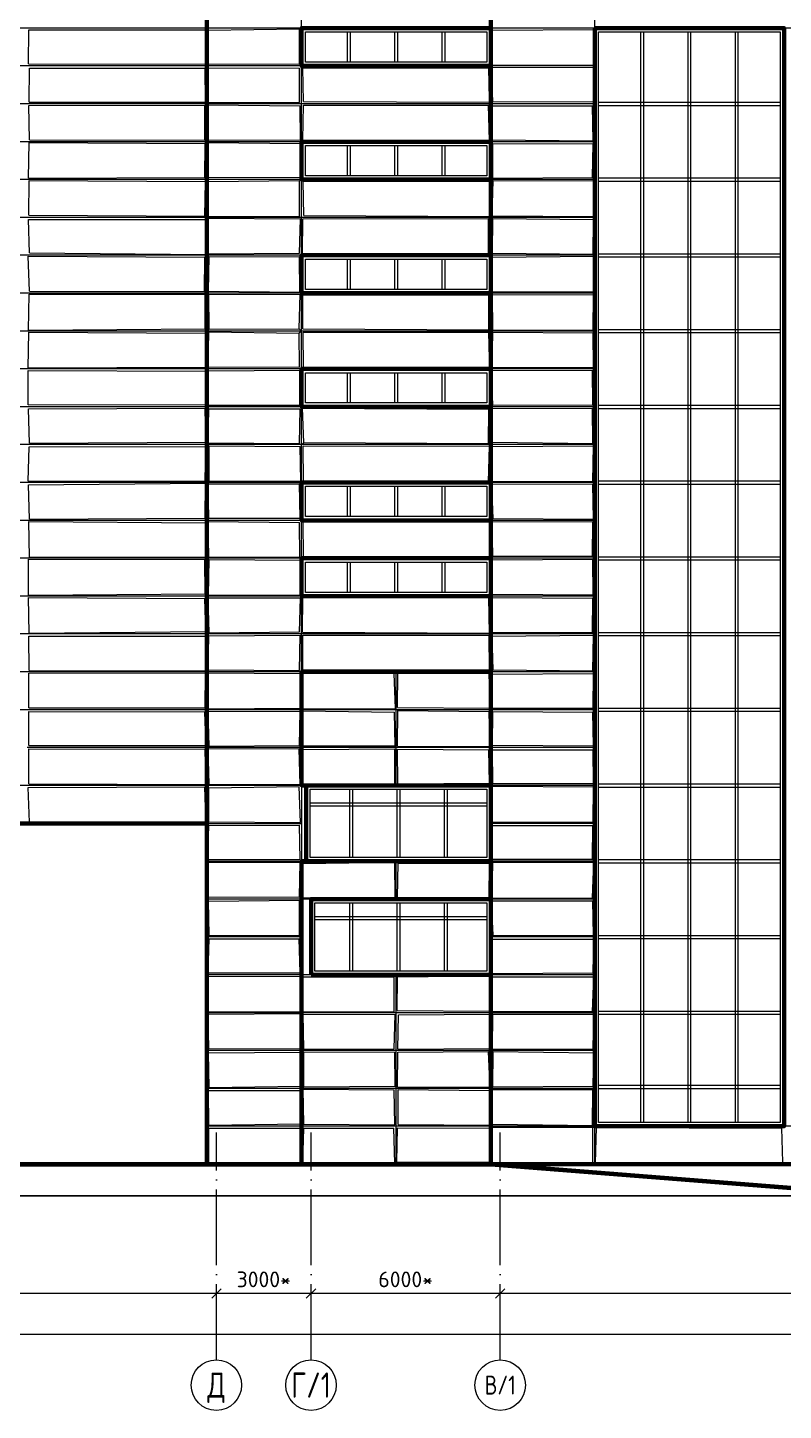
# Model space of a CAD drawing. Extents: x -50000 to 1632000, y -47600 to 308800.
# Drawn here: x 1487813 to 1511780, y -6800 to 37013 of the extents above; entities that cross this region are included whole.
import ezdxf
from ezdxf.enums import TextEntityAlignment as Align

# ---------------------------------------------------------------- set-up
doc = ezdxf.new("R2010")
doc.units = 0
doc.header["$MEASUREMENT"] = 0
doc.linetypes.add('ACAD_ISO04W100', pattern=[30, 24, -3, 0, -3])
doc.layers.get('Defpoints').update_dxf_attribs({"color": 6})
doc.layers.add('2', color=7, linetype='Continuous')
doc.styles.get("Standard").update_dxf_attribs({"font": 'isocpeur.ttf'})
doc.dimstyles.get("Standard").update_dxf_attribs({"dimscale": 200, "dimtxt": 2.5, "dimasz": 1.5, "dimexe": 1.5, "dimexo": 5, "dimgap": 1, "dimtad": 1, "dimtoh": 1, "dimdec": 0, "dimrnd": 10, "dimzin": 0, "dimtxsty": 'Standard', "dimblk": 'OBLIQUE', "dimcen": 1, "dimdle": 1.5, "dimclrd": 256, "dimclre": 256, "dimclrt": 256, "dimadec": 0, "dimazin": 0, "dimtfac": 1, "dimtdec": 0, "dimtix": 1, "dimtmove": 0, "dimatfit": 3, "dimldrblk": 'NONE', "dimfxl": 1, "dimtolj": 1, "dimtzin": 0, "dimlwd": 18, "dimlwe": 18, "dimarcsym": 1})

# ---------------------------------------------------------------- blocks, each defined once
blk = doc.blocks.new('_Oblique')
at = {"color": 0, "linetype": 'ByBlock', "lineweight": -2}
blk.add_line((-0.5, -0.5), (0.5, 0.5), dxfattribs=at)
blk = doc.blocks.new('*D48')
at = {"layer": '2', "linetype": 'Continuous', "lineweight": 18, "transparency": 16777216}
blk.add_line((1503100, -3100), (1496500, -3100), dxfattribs=at)
at = {"layer": 'Defpoints', "color": 0, "linetype": 'Continuous', "transparency": 16777216}
for p in [(1496800, 0), (1502800, 0), (1496800, -3100)]:
    blk.add_point(p, dxfattribs=at)
at = {"layer": '2', "linetype": 'Continuous', "lineweight": 18, "transparency": 16777216, "xscale": 300, "yscale": 300, "zscale": 300, "rotation": 180}
blk.add_blockref('_Oblique', (1496800, -3100), dxfattribs=at)
at = {"layer": '2', "linetype": 'Continuous', "lineweight": 18, "transparency": 16777216, "xscale": 300, "yscale": 300, "zscale": 300}
blk.add_blockref('_Oblique', (1502800, -3100), dxfattribs=at)
at = {"layer": '2', "linetype": 'Continuous', "lineweight": 18, "transparency": 16777216, "insert": (1499800, -2650), "char_height": 500, "attachment_point": 5}
blk.add_mtext('\\A1;6000*', dxfattribs=at)
blk = doc.blocks.new('_None')
blk = doc.blocks.new('*D49')
at = {"layer": '2', "linetype": 'Continuous', "lineweight": 18, "transparency": 16777216}
blk.add_line((1570150, -3100), (1502500, -3100), dxfattribs=at)
at = {"layer": 'Defpoints', "color": 0, "linetype": 'Continuous', "transparency": 16777216}
for p in [(1502800, 0), (1569850, 0), (1502800, -3100)]:
    blk.add_point(p, dxfattribs=at)
at = {"layer": '2', "linetype": 'Continuous', "lineweight": 18, "transparency": 16777216, "xscale": 300, "yscale": 300, "zscale": 300, "rotation": 180}
blk.add_blockref('_Oblique', (1502800, -3100), dxfattribs=at)
at = {"layer": '2', "linetype": 'Continuous', "lineweight": 18, "transparency": 16777216, "xscale": 300, "yscale": 300, "zscale": 300}
blk.add_blockref('_Oblique', (1569850, -3100), dxfattribs=at)
at = {"layer": '2', "linetype": 'Continuous', "lineweight": 18, "transparency": 16777216, "insert": (1536325, -2650), "char_height": 500, "attachment_point": 5}
blk.add_mtext('\\A1;67050*', dxfattribs=at)
blk = doc.blocks.new('*D50')
at = {"layer": '2', "linetype": 'Continuous', "lineweight": 18, "transparency": 16777216}
blk.add_line((1570150, -4400), (1379250, -4400), dxfattribs=at)
at = {"layer": 'Defpoints', "color": 0, "linetype": 'Continuous', "transparency": 16777216}
for p in [(1379550, 0), (1569850, 0), (1379550, -4400)]:
    blk.add_point(p, dxfattribs=at)
at = {"layer": '2', "linetype": 'Continuous', "lineweight": 18, "transparency": 16777216, "xscale": 300, "yscale": 300, "zscale": 300, "rotation": 180}
blk.add_blockref('_Oblique', (1379550, -4400), dxfattribs=at)
at = {"layer": '2', "linetype": 'Continuous', "lineweight": 18, "transparency": 16777216, "xscale": 300, "yscale": 300, "zscale": 300}
blk.add_blockref('_Oblique', (1569850, -4400), dxfattribs=at)
at = {"layer": '2', "linetype": 'Continuous', "lineweight": 18, "transparency": 16777216, "insert": (1474700, -3950), "char_height": 500, "attachment_point": 5}
blk.add_mtext('\\A1;190300*', dxfattribs=at)
blk = doc.blocks.new('*D51')
at = {"layer": '2', "linetype": 'Continuous', "lineweight": 18, "transparency": 16777216}
blk.add_line((1494100, -3100), (1427500, -3100), dxfattribs=at)
at = {"layer": 'Defpoints', "color": 0, "linetype": 'Continuous', "transparency": 16777216}
for p in [(1427800, 0), (1493800, 0), (1427800, -3100)]:
    blk.add_point(p, dxfattribs=at)
at = {"layer": '2', "linetype": 'Continuous', "lineweight": 18, "transparency": 16777216, "xscale": 300, "yscale": 300, "zscale": 300, "rotation": 180}
blk.add_blockref('_Oblique', (1427800, -3100), dxfattribs=at)
at = {"layer": '2', "linetype": 'Continuous', "lineweight": 18, "transparency": 16777216, "xscale": 300, "yscale": 300, "zscale": 300}
blk.add_blockref('_Oblique', (1493800, -3100), dxfattribs=at)
at = {"layer": '2', "linetype": 'Continuous', "lineweight": 18, "transparency": 16777216, "insert": (1460800, -2650), "char_height": 500, "attachment_point": 5}
blk.add_mtext('\\A1;66000*', dxfattribs=at)
blk = doc.blocks.new('*D47')
at = {"layer": '2', "linetype": 'Continuous', "lineweight": 18, "transparency": 16777216}
blk.add_line((1497100, -3100), (1493500, -3100), dxfattribs=at)
at = {"layer": 'Defpoints', "color": 0, "linetype": 'Continuous', "transparency": 16777216}
for p in [(1493800, 0), (1496800, 0), (1493800, -3100)]:
    blk.add_point(p, dxfattribs=at)
at = {"layer": '2', "linetype": 'Continuous', "lineweight": 18, "transparency": 16777216, "xscale": 300, "yscale": 300, "zscale": 300, "rotation": 180}
blk.add_blockref('_Oblique', (1493800, -3100), dxfattribs=at)
at = {"layer": '2', "linetype": 'Continuous', "lineweight": 18, "transparency": 16777216, "xscale": 300, "yscale": 300, "zscale": 300}
blk.add_blockref('_Oblique', (1496800, -3100), dxfattribs=at)
at = {"layer": '2', "linetype": 'Continuous', "lineweight": 18, "transparency": 16777216, "insert": (1495300, -2650), "char_height": 500, "attachment_point": 5}
blk.add_mtext('\\A1;3000*', dxfattribs=at)

msp = doc.modelspace()

# ---------------------------------------------------------------- linework, layer by layer
at = {"layer": '2', "color": 8, "linetype": 'Continuous', "lineweight": 13}
for p, q in [((1493500, 53800), (1493500, 1000)), ((1496500, 16600), (1496500, 53800)), ((1505800, 1000), (1505800, 39400)), ((1519150, 37000), (1433800, 37000)), ((1505800, 35800), (1433800, 35800)), ((1505800, 34600), (1433800, 34600)), ((1505800, 33400), (1433800, 33400)), ((1505800, 32200), (1433800, 32200)), ((1505800, 31000), (1433800, 31000)), ((1505800, 29800), (1433800, 29800)), ((1505800, 28600), (1481800, 28600)), ((1505800, 27400), (1433800, 27400)), ((1505800, 26200), (1433800, 26200)), ((1505800, 25000), (1433800, 25000)), ((1505800, 23800), (1433800, 23800)), ((1505800, 22600), (1433800, 22600)), ((1505800, 21400), (1433800, 21400)), ((1505800, 20200), (1433800, 20200)), ((1505800, 19000), (1433800, 19000)), ((1505800, 17800), (1433800, 17800)), ((1496500, 16600), (1433800, 16600)), ((1499500, 13000), (1499500, 16600)), ((1505800, 16600), (1502500, 16600)), ((1505800, 15400), (1433800, 15400)), ((1505800, 14200), (1487800, 14200)), ((1505800, 13000), (1433800, 13000)), ((1505800, 11800), (1502500, 11800)), ((1505800, 10600), (1493500, 10600)), ((1499500, 9400), (1499500, 10600)), ((1505800, 9400), (1493500, 9400)), ((1496500, 8200), (1493500, 8200)), ((1505800, 8200), (1502500, 8200)), ((1505800, 7000), (1493500, 7000)), ((1496500, 7000), (1496500, 1000)), ((1499500, 1000), (1499500, 7000)), ((1505800, 5800), (1493500, 5800)), ((1505800, 4600), (1493500, 4600)), ((1505800, 3400), (1493500, 3400)), ((1570150, 2200), (1493500, 2200)), ((1493500, 1000), (1570150, 1000))]:
    msp.add_line(p, q, dxfattribs=at)
at = {"layer": '2', "color": 8, "linetype": 'Continuous', "lineweight": 9}
for p, q in [((1487843.2, 35869.7), (1487850.5, 36941.1)), ((1487850.5, 36941.1), (1493449.8, 36943.4)), ((1493459.6, 35858.1), (1493449.8, 36943.4)), ((1493537, 36935.1), (1496433.4, 36972.4)), ((1493550.9, 35851.8), (1493537, 36935.1)), ((1496435.7, 35867.9), (1496433.4, 36972.4)), ((1502546.1, 36929.8), (1505772.8, 36949.9)), ((1502556.5, 35825.8), (1502546.1, 36929.8)), ((1505761.7, 35836.8), (1505772.8, 36949.9)), ((1487843.2, 35869.7), (1493459.6, 35858.1)), ((1487862.6, 34655.8), (1487870.6, 35733.4)), ((1487870.6, 35733.4), (1493441.5, 35733.1)), ((1493455.8, 34649.8), (1493441.5, 35733.1)), ((1493537.3, 34636.3), (1493552.8, 35734.7)), ((1493550.9, 35851.8), (1496435.7, 35867.9)), ((1493552.8, 35734.7), (1496430, 35732.8)), ((1496439.9, 34640.8), (1496430, 35732.8)), ((1496543.9, 35733.2), (1502435.7, 35742)), ((1496561.1, 34674.5), (1496543.9, 35733.2)), ((1502463.4, 34746.2), (1502435.7, 35742)), ((1502526.9, 35754.2), (1505758.9, 35760.7)), ((1502568.4, 34674.2), (1502526.9, 35754.2)), ((1502556.5, 35825.8), (1505761.7, 35836.8)), ((1505765.1, 34666.7), (1505758.9, 35760.7)), ((1487862.6, 34655.8), (1493455.8, 34649.8)), ((1493537.3, 34636.3), (1496439.9, 34640.8)), ((1496561.1, 34674.5), (1502464.9, 34654.9)), ((1502500, 34600), (1502568.4, 34674.2)), ((1502568.4, 34674.2), (1505765.1, 34666.7)), ((1487854.5, 34550.9), (1493435.2, 34551.8)), ((1487874.5, 33460.6), (1487854.5, 34550.9)), ((1493436.7, 33448), (1493435.2, 34551.8)), ((1493529.4, 34570), (1496459.8, 34530.9)), ((1493543.8, 33445.2), (1493529.4, 34570)), ((1496467.6, 33457), (1496459.8, 34530.9)), ((1496536.4, 33453.1), (1496559.1, 34560.6)), ((1496559.1, 34560.6), (1502430.1, 34556.9)), ((1502462, 33432.8), (1502430.1, 34556.9)), ((1502526, 33453.7), (1502555.3, 34540)), ((1502555.3, 34540), (1505727, 34536.3)), ((1505746.5, 33425.5), (1505727, 34536.3)), ((1487844.2, 32246.7), (1487864.9, 33369.9)), ((1487864.9, 33369.9), (1493447, 33341.9)), ((1487874.5, 33460.6), (1493436.7, 33448)), ((1493434.5, 32269.4), (1493447, 33341.9)), ((1493533.8, 33372.2), (1496470.9, 33343.7)), ((1493547.9, 32259.6), (1493533.8, 33372.2)), ((1493543.8, 33445.2), (1496467.6, 33457)), ((1496453.5, 32271.8), (1496470.9, 33343.7)), ((1496536.4, 33453.1), (1502462, 33432.8)), ((1502526, 33453.7), (1505746.5, 33425.5)), ((1502563, 32243.1), (1502564.7, 33343.9)), ((1502564.7, 33343.9), (1505748.9, 33326.4)), ((1505728.5, 32269.2), (1505748.9, 33326.4)), ((1487844.2, 32246.7), (1493434.5, 32269.4)), ((1487852.6, 31066.4), (1487862, 32174.5)), ((1487862, 32174.5), (1493457.5, 32133.5)), ((1493434.5, 31042.2), (1493457.5, 32133.5)), ((1493532.3, 32135.3), (1496438.9, 32173)), ((1493538, 31028), (1493532.3, 32135.3)), ((1493547.9, 32259.6), (1496453.5, 32271.8)), ((1496432.3, 31026.9), (1496438.9, 32173)), ((1496549, 32139.3), (1502463.3, 32143.9)), ((1496574.2, 31059.9), (1496549, 32139.3)), ((1502462.8, 31071.5), (1502463.3, 32156.7)), ((1502540.8, 31052.4), (1502571.7, 32169.9)), ((1502563, 32243.1), (1505728.5, 32269.2)), ((1502571.7, 32169.9), (1505774.2, 32161.2)), ((1505753.6, 31026.8), (1505774.2, 32161.2)), ((1487841.5, 30930.9), (1493451.8, 30938.8)), ((1487867.5, 29873.1), (1487841.5, 30930.9)), ((1487852.6, 31066.4), (1493434.5, 31042.2)), ((1493459.8, 29829.1), (1493451.8, 30938.8)), ((1493538, 31028), (1496432.3, 31026.9)), ((1493541.2, 30973.4), (1496469.1, 30957.6)), ((1493545.8, 29847.8), (1493541.2, 30973.4)), ((1496438.7, 29861.9), (1496469.1, 30957.6)), ((1496530.4, 29836.5), (1496542.3, 30954.9)), ((1496542.3, 30954.9), (1502428.7, 30962.9)), ((1496574.2, 31059.9), (1502467.9, 31028.7)), ((1502426.8, 29834.2), (1502428.7, 30962.9)), ((1502540.8, 31052.4), (1505753.6, 31026.8)), ((1502550.9, 29862), (1502566.3, 30968.3)), ((1502566.3, 30968.3), (1505762.9, 30934.8)), ((1505750.4, 29834.1), (1505762.9, 30934.8)), ((1487867.5, 29873.1), (1493459.8, 29829.1)), ((1493545.8, 29847.8), (1496438.7, 29861.9)), ((1496530.4, 29836.5), (1502426.8, 29834.2)), ((1502550.9, 29862), (1505750.4, 29834.1)), ((1487826.3, 29769.1), (1493433.8, 29735.6)), ((1487872.7, 28665.6), (1487826.3, 29769.1)), ((1493425.4, 28649), (1493433.8, 29735.6)), ((1493551.6, 28666.2), (1493569, 29765.5)), ((1493569, 29765.5), (1496434.7, 29746.7)), ((1496445.3, 28630.6), (1496434.7, 29746.7)), ((1502534.1, 28653.3), (1502552.8, 29739.9)), ((1502552.8, 29739.9), (1505771.6, 29774.4)), ((1505769.5, 28637.2), (1505771.6, 29774.4)), ((1487842.9, 27428.7), (1487858.4, 28571)), ((1487858.4, 28571), (1493445.6, 28568.3)), ((1487872.7, 28665.6), (1493425.4, 28649)), ((1493438.9, 27472.1), (1493445.6, 28568.3)), ((1493551.6, 28666.2), (1496445.3, 28630.6)), ((1493556.2, 28559.8), (1496456.6, 28569.2)), ((1493569.3, 27460.4), (1493556.2, 28559.8)), ((1496425.6, 27468.9), (1496456.6, 28569.2)), ((1496538.4, 27467.3), (1496541.7, 28545.6)), ((1496541.7, 28545.6), (1502434.3, 28531.5)), ((1502436.4, 27438.7), (1502434.3, 28531.5)), ((1502534.1, 28653.3), (1505769.5, 28637.2)), ((1502558, 28551.8), (1505757, 28555.3)), ((1502569.9, 27433.4), (1502558, 28551.8)), ((1505744.9, 27428.7), (1505757, 28555.3)), ((1487829.2, 26230.6), (1487853.7, 27359.7)), ((1487842.9, 27428.7), (1493438.9, 27472.1)), ((1487853.7, 27359.7), (1493455.1, 27332.9)), ((1493452.1, 26254.3), (1493455.1, 27332.9)), ((1493542.2, 26261.5), (1493562.9, 27371.1)), ((1493562.9, 27371.1), (1496426.1, 27329.6)), ((1493569.3, 27460.4), (1496425.6, 27468.9)), ((1496500, 27400), (1496425.6, 27468.9)), ((1496500, 27400), (1496426.1, 27329.6)), ((1496432.1, 26251.4), (1496426.1, 27329.6)), ((1496538.4, 27467.3), (1502436.4, 27438.7)), ((1496554, 27364.9), (1502443.1, 27365.6)), ((1496567, 26232.5), (1496554, 27364.9)), ((1502464.9, 26523.4), (1502443.1, 27365.6)), ((1502541.3, 26253.3), (1502562.6, 27361.7)), ((1502562.6, 27361.7), (1505745.5, 27341.6)), ((1502569.9, 27433.4), (1505744.9, 27428.7)), ((1505762.5, 26242.5), (1505745.5, 27341.6)), ((1487826.5, 26146.6), (1493462.8, 26133)), ((1487831.7, 25063.8), (1487826.5, 26146.6)), ((1487829.2, 26230.6), (1493452.1, 26254.3)), ((1493528, 25054.8), (1493552.2, 26142)), ((1493542.2, 26261.5), (1496432.1, 26251.4)), ((1493552.2, 26142), (1496450.6, 26156.2)), ((1496446, 25048.3), (1496450.6, 26156.2)), ((1496567, 26232.5), (1502462.7, 26244.1)), ((1502527.8, 26157), (1505731.6, 26150)), ((1502564.7, 25062.3), (1502527.8, 26157)), ((1502541.3, 26253.3), (1505762.5, 26242.5)), ((1505737.3, 25045.8), (1505731.6, 26150)), ((1487831.7, 25063.8), (1493465.3, 25070.3)), ((1493528, 25054.8), (1496446, 25048.3)), ((1502564.7, 25062.3), (1505737.3, 25045.8)), ((1487843.2, 24938.3), (1493445.2, 24958.4)), ((1487872.4, 23842.2), (1487843.2, 24938.3)), ((1493466.2, 23922.3), (1493445.2, 24958.4)), ((1493538.7, 23852.9), (1493558.5, 24933.9)), ((1493558.5, 24933.9), (1496453.4, 24937.9)), ((1496430.9, 23840.7), (1496453.4, 24937.9)), ((1496527.9, 24953.1), (1502435.4, 24926.6)), ((1496568.3, 23873.1), (1496527.9, 24953.1)), ((1502433.2, 23838.4), (1502435.4, 24926.6)), ((1502529.4, 24950.3), (1505730.2, 24953.7)), ((1502559.1, 23873.9), (1502529.4, 24950.3)), ((1505742, 23839.2), (1505730.2, 24953.7)), ((1487834.6, 22642.4), (1487858.8, 23732)), ((1487858.8, 23732), (1493463.5, 23744.4)), ((1487872.4, 23842.2), (1493465.9, 23873.8)), ((1493441.6, 22648.2), (1493463.5, 23744.4)), ((1493538.7, 23852.9), (1496430.9, 23840.7)), ((1493566.7, 23760.1), (1496457.7, 23744.8)), ((1493572.1, 22648.1), (1493566.7, 23760.1)), ((1496474.9, 22643.8), (1496457.7, 23744.8)), ((1496500, 23800), (1496568.3, 23873.1)), ((1496551.7, 23761), (1502458.6, 23751.5)), ((1496565.1, 22631), (1496551.7, 23761)), ((1496568.3, 23873.1), (1502433.2, 23838.4)), ((1502431.1, 22626.4), (1502458.6, 23751.5)), ((1502542.2, 23739.9), (1505759.7, 23762.6)), ((1502550.2, 22635.3), (1502542.2, 23739.9)), ((1502559.1, 23873.9), (1505742, 23839.2)), ((1505738.3, 22635.5), (1505759.7, 23762.6)), ((1487834.6, 22642.4), (1493441.6, 22648.2)), ((1487840.4, 22528.6), (1493457.1, 22574.8)), ((1487874.2, 21439.1), (1487840.4, 22528.6)), ((1493443.2, 21471.7), (1493457.1, 22574.8)), ((1493536.7, 22553.8), (1496438.8, 22558.8)), ((1493557.5, 21474.4), (1493536.7, 22553.8)), ((1493572.1, 22648.1), (1496474.9, 22643.8)), ((1496452.5, 21469.9), (1496438.8, 22558.8)), ((1496565.1, 22631), (1502431.1, 22626.4)), ((1502538.4, 22555.9), (1505736.9, 22548.8)), ((1502574.7, 21457.5), (1502538.4, 22555.9)), ((1502550.2, 22635.3), (1505738.3, 22635.5)), ((1505757.6, 21439.1), (1505736.9, 22548.8)), ((1487874.2, 21439.1), (1493443.2, 21471.7)), ((1493557.5, 21474.4), (1496452.5, 21469.9)), ((1487850.1, 21360.7), (1493464.2, 21327.6)), ((1487869.5, 20238), (1487850.1, 21360.7)), ((1493465.7, 20274.9), (1493464.2, 21343.4)), ((1493536.1, 21360.6), (1496440.1, 21334.6)), ((1493556.6, 20242.4), (1493536.1, 21360.6)), ((1496449.4, 20233.9), (1496440.1, 21334.6)), ((1496556.1, 21351.6), (1502462.6, 21370.7)), ((1496557.4, 20253.5), (1496556.1, 21351.6)), ((1502458.7, 20261.4), (1502462.6, 21370.7)), ((1502543.9, 21360.6), (1505739, 21356.3)), ((1502565.4, 20266.6), (1502543.9, 21360.6)), ((1502574.7, 21457.5), (1505757.6, 21439.1)), ((1505726.8, 20265.2), (1505739, 21356.3)), ((1487843.3, 20170.8), (1493429.3, 20163.4)), ((1487845.9, 19031.8), (1487843.3, 20170.8)), ((1487869.5, 20238), (1493464.6, 20243)), ((1493447.1, 19067.3), (1493429.3, 20163.4)), ((1493464.6, 20243), (1493465.5, 20411.3)), ((1493547.9, 19031.6), (1493574, 20159.3)), ((1493556.6, 20242.4), (1496449.4, 20233.9)), ((1493574, 20159.3), (1496466.3, 20140.4)), ((1496557.4, 20253.5), (1502458.7, 20261.4)), ((1502540.1, 20154.8), (1505732.2, 20174.7)), ((1502553.6, 19059.8), (1502540.1, 20154.8)), ((1502565.4, 20266.6), (1505726.8, 20265.2)), ((1505750.2, 19038.7), (1505732.2, 20174.7)), ((1496472.4, 19041), (1496466.3, 20140.4)), ((1487844.1, 18960.6), (1493432.7, 18928.3)), ((1487864.4, 17827.4), (1487844.1, 18960.6)), ((1487845.9, 19031.8), (1493447.1, 19067.3)), ((1493460.9, 17874), (1493432.7, 18928.3)), ((1493534.4, 18946.5), (1496467.8, 18946)), ((1493573, 17837.8), (1493534.4, 18946.5)), ((1493547.9, 19031.6), (1496472.4, 19041)), ((1496436.2, 17865.9), (1496467.8, 18946)), ((1496527.3, 17863.1), (1496542.5, 18966.9)), ((1496542.5, 18966.9), (1502434.9, 18957.4)), ((1502461.2, 17829.8), (1502434.9, 18957.4)), ((1502527, 18953.5), (1505737.8, 18933.3)), ((1502545.2, 17842.2), (1502527, 18953.5)), ((1502553.6, 19059.8), (1505750.2, 19038.7)), ((1505731.7, 17848.9), (1505737.8, 18933.3)), ((1487851.1, 17731.1), (1493449.5, 17736)), ((1487864.3, 16643.3), (1487851.1, 17731.1)), ((1487864.4, 17827.4), (1493460.9, 17874)), ((1493463, 16632.2), (1493449.5, 17736)), ((1493539.2, 16669.2), (1493560.8, 17741.6)), ((1493560.8, 17741.6), (1496455.9, 17761.8)), ((1493573, 17837.8), (1496436.2, 17865.9)), ((1496434.5, 16646.4), (1496455.9, 17761.8)), ((1496527.3, 17863.1), (1502461.2, 17829.8)), ((1496536.5, 17763.3), (1502454.3, 17766.1)), ((1496543.9, 16664.5), (1496536.5, 17763.3)), ((1502456.1, 16674.1), (1502454.3, 17766.1)), ((1502544.8, 17736.1), (1505762.6, 17761.3)), ((1502573.6, 16665.6), (1502544.8, 17736.1)), ((1502545.2, 17842.2), (1505731.7, 17848.9)), ((1505742.6, 16635.5), (1505762.6, 17761.3)), ((1493539.2, 16669.2), (1496434.5, 16646.4)), ((1496543.9, 16664.5), (1502456.1, 16674.1)), ((1502573.6, 16665.6), (1505742.6, 16635.5)), ((1487847.1, 15459.8), (1487856, 16563.2)), ((1487856, 16563.2), (1493449.2, 16574.6)), ((1487864.3, 16643.3), (1493463, 16632.2)), ((1493442.9, 15462.4), (1493449.2, 16574.6)), ((1493525.3, 16567.2), (1496464.5, 16549.5)), ((1493544.1, 15433.3), (1493525.3, 16567.2)), ((1496465.3, 15446.1), (1496464.5, 16549.5)), ((1496546.1, 15430.1), (1496555.1, 16564.2)), ((1496555.1, 16564.2), (1499436.3, 16552.7)), ((1499474.5, 15440.9), (1499436.3, 16552.7)), ((1499541.8, 15473.5), (1499557.2, 16557.8)), ((1499557.2, 16557.8), (1502450.5, 16574.9)), ((1502467.5, 15759.5), (1502450.5, 16574.9)), ((1502527.8, 15449.8), (1502539.6, 16528.9)), ((1502539.6, 16528.9), (1505763.7, 16550.8)), ((1505752.6, 15447), (1505763.7, 16550.8)), ((1487847.1, 15459.8), (1493442.9, 15462.4)), ((1487852.8, 15339.5), (1493436.6, 15330.5)), ((1487853.9, 14267.4), (1487852.8, 15339.5)), ((1493537.3, 15359.3), (1496458.2, 15340.3)), ((1493570.1, 14241.8), (1493537.3, 15359.3)), ((1493544.1, 15433.3), (1496465.3, 15446.1)), ((1496440, 14271.7), (1496458.2, 15340.3)), ((1496531.5, 15369.1), (1499443.8, 15327)), ((1496550.8, 14258.7), (1496531.5, 15369.1)), ((1496546.1, 15430.1), (1499474.5, 15440.9)), ((1499541.8, 15473.5), (1502466.8, 15451.5)), ((1499543, 14241.6), (1499550.7, 15373.5)), ((1499550.7, 15373.5), (1502447.4, 15341.7)), ((1502466.2, 14410.4), (1502447.4, 15341.7)), ((1502527.8, 15449.8), (1505752.6, 15447)), ((1502558.5, 14274.1), (1502567, 15340.2)), ((1502567, 15340.2), (1505740.1, 15325.1)), ((1493464.6, 14427.3), (1493436.6, 15330.5)), ((1499474, 14253), (1499443.8, 15327)), ((1505758.2, 14254.5), (1505740.1, 15325.1)), ((1487846.6, 13055.2), (1487856.1, 14157.3)), ((1487853.9, 14267.4), (1493465.3, 14271.7)), ((1487856.1, 14157.3), (1493438.9, 14146)), ((1493469.5, 13192), (1493438.9, 14146)), ((1493541.5, 14172.1), (1496425.2, 14165.2)), ((1493568, 13044), (1493541.5, 14172.1)), ((1493570.1, 14241.8), (1496440, 14271.7)), ((1496456.6, 13030.4), (1496425.2, 14165.2)), ((1496542.5, 14144.9), (1499456.3, 14160.4)), ((1496542.8, 13066.8), (1496542.5, 14144.9)), ((1496550.8, 14258.7), (1499474, 14253)), ((1499458.7, 13041.4), (1499456.3, 14160.4)), ((1499542.1, 14152.3), (1502443.1, 14125.9)), ((1499549.6, 13054.3), (1499542.1, 14152.3)), ((1499543, 14241.6), (1502466.9, 14233.3)), ((1502457.4, 13068.4), (1502443.1, 14125.9)), ((1502552, 14127.1), (1505751.3, 14132)), ((1502563.8, 13067.7), (1502552, 14127.1)), ((1502558.5, 14274.1), (1505758.2, 14254.5)), ((1505754.8, 13059.9), (1505751.3, 14132)), ((1487826.9, 12933.4), (1493437.3, 12960.5)), ((1487873.8, 11842), (1487826.9, 12933.4)), ((1487846.6, 13055.2), (1493468.5, 13035.4)), ((1493464.2, 11978.4), (1493437.3, 12960.5)), ((1493558.3, 11850.2), (1493564.7, 12927.7)), ((1493564.7, 12927.7), (1496429.1, 12966.9)), ((1493568, 13044), (1496456.6, 13030.4)), ((1496464.1, 11829.6), (1496429.1, 12966.9)), ((1496542.8, 13066.8), (1499458.7, 13041.4)), ((1499549.6, 13054.3), (1502457.4, 13068.4)), ((1502539.1, 11840.2), (1502556.2, 12973.6)), ((1502556.2, 12973.6), (1505760.7, 12952.7)), ((1502563.8, 13067.7), (1505754.8, 13059.9)), ((1505750.9, 11843.2), (1505760.7, 12952.7)), ((1487873.8, 11842), (1493466.3, 11838.2)), ((1493558.3, 11850.2), (1496464.1, 11829.6)), ((1502539.1, 11840.2), (1505750.9, 11843.2)), ((1493500, 11800), (1496500, 11800)), ((1493527.7, 10665.8), (1493554.6, 11729.5)), ((1493554.6, 11729.5), (1496435.3, 11746.3)), ((1496452, 10654.4), (1496435.3, 11746.3)), ((1502531.7, 11729.3), (1505739.7, 11730.9)), ((1502540.9, 10665.3), (1502531.7, 11729.3)), ((1505726.1, 10668.5), (1505739.7, 11730.9)), ((1493527.7, 10665.8), (1496452, 10654.4)), ((1493540.4, 10567.7), (1496460.8, 10568.2)), ((1493542.2, 9460.2), (1493540.4, 10567.7)), ((1496438.2, 9469.7), (1496460.8, 10568.2)), ((1496537.8, 10526.1), (1499462.1, 10565.8)), ((1496537.8, 9451.9), (1496537.8, 10526.1)), ((1499466.4, 9426.5), (1499462.1, 10565.8)), ((1499547.6, 9454.1), (1499564.4, 10538.8)), ((1499564.4, 10538.8), (1502462.2, 10537.6)), ((1502449.2, 9437.5), (1502462.2, 10537.6)), ((1502540.9, 10665.3), (1505726.1, 10668.5)), ((1502546.9, 9432.7), (1502562.4, 10570.4)), ((1502562.4, 10570.4), (1505772.6, 10569.8)), ((1505800, 10600), (1505726.1, 10668.5)), ((1505727.7, 9436.4), (1505772.6, 10569.8)), ((1493542.2, 9460.2), (1496438.2, 9469.7)), ((1493549.4, 9337.5), (1496430.9, 9364.4)), ((1493573.3, 8254.8), (1493549.4, 9337.5)), ((1496435.5, 8242.3), (1496430.9, 9364.4)), ((1496537.8, 9451.9), (1499466.4, 9426.5)), ((1499547.6, 9454.1), (1502449.2, 9437.5)), ((1502527.7, 9345.3), (1505740.2, 9346.1)), ((1502571.8, 8258.1), (1502527.7, 9345.3)), ((1502546.9, 9432.7), (1505727.7, 9436.4)), ((1505756.7, 8242.9), (1505740.2, 9346.1)), ((1493542.3, 7067.9), (1493568.9, 8139.7)), ((1493568.9, 8139.7), (1496428.4, 8140.4)), ((1493573.3, 8254.8), (1496435.5, 8242.3)), ((1496454.6, 7066.8), (1496428.4, 8140.4)), ((1502547.8, 8128.2), (1505767.1, 8130.6)), ((1502558.8, 7037.1), (1502547.8, 8128.2)), ((1502571.8, 8258.1), (1505756.7, 8242.9)), ((1505746.5, 7058.5), (1505767.1, 8130.6)), ((1493542.3, 7067.9), (1496454.6, 7066.8)), ((1502558.8, 7037.1), (1505746.5, 7058.5)), ((1493532, 5834.3), (1493544.8, 6944)), ((1493544.8, 6944), (1496471.8, 6957)), ((1496467.9, 5832.8), (1496471.8, 6957)), ((1496532.1, 6933.5), (1499436.5, 6939.8)), ((1496550, 5841.1), (1496532.1, 6933.5)), ((1499440.4, 5831), (1499436.5, 6939.8)), ((1499536.9, 5870.5), (1499537.6, 6935.7)), ((1499537.6, 6935.7), (1502461.9, 6964.6)), ((1502464, 5996.5), (1502461.9, 6964.6)), ((1502525.8, 5848), (1502547.4, 6940.6)), ((1502547.4, 6940.6), (1505771.1, 6940.9)), ((1505728.1, 5841.9), (1505771.1, 6940.9)), ((1493532, 5834.3), (1496467.9, 5832.8)), ((1493536, 5751.4), (1496469.2, 5771.4)), ((1493557.7, 4659.7), (1493536, 5751.4)), ((1496550, 5841.1), (1499440.4, 5831)), ((1496550.4, 5749.7), (1499466.7, 5747.9)), ((1496573.9, 4640.5), (1496550.4, 5749.7)), ((1499434, 4654.7), (1499466.7, 5747.9)), ((1499536.9, 5870.5), (1502462.7, 5853.3)), ((1499554.7, 4642.4), (1499574.9, 5737)), ((1499574.9, 5737), (1502470.6, 5757.7)), ((1502525.8, 5848), (1505728.1, 5841.9)), ((1502559.5, 4654.1), (1502570.6, 5753.3)), ((1502570.6, 5753.3), (1505766.7, 5753.5)), ((1505749.3, 4647.3), (1505766.7, 5753.5)), ((1493548.8, 4533.3), (1496462.8, 4549.4)), ((1493568.4, 3431.6), (1493548.8, 4533.3)), ((1493557.7, 4659.7), (1496465.8, 4667.5)), ((1496567.3, 3450.2), (1496574, 4564.8)), ((1496573.9, 4640.5), (1499434, 4654.7)), ((1496574, 4564.8), (1499454.1, 4547.5)), ((1499469.9, 3467.3), (1499454.1, 4547.5)), ((1499537.7, 3436.3), (1499554.2, 4554.7)), ((1499554.2, 4554.7), (1502429.8, 4570.4)), ((1499554.7, 4642.4), (1502462.8, 4666.5)), ((1502466.7, 3614.9), (1502429.8, 4570.4)), ((1502559.5, 4654.1), (1505749.3, 4647.3)), ((1502563.8, 3450.7), (1502572.6, 4572.9)), ((1502572.6, 4572.9), (1505767.9, 4527.8)), ((1505746.1, 3471.2), (1505767.9, 4527.8)), ((1493544.7, 3332.1), (1496441.7, 3338.2)), ((1493561.9, 2234.3), (1493544.7, 3332.1)), ((1493568.4, 3431.6), (1496462.8, 3470.3)), ((1496547.3, 3374.1), (1499435.7, 3352.6)), ((1496573.3, 2263.6), (1496547.3, 3374.1)), ((1496567.3, 3450.2), (1499469.9, 3467.3)), ((1499458.2, 2248), (1499435.7, 3352.6)), ((1499537.7, 3436.3), (1502468.8, 3440.7)), ((1499559, 2260.8), (1499566.7, 3366.2)), ((1499566.7, 3366.2), (1502461.9, 3330.1)), ((1502461.8, 2239), (1502461.9, 3330.1)), ((1502526.6, 3364.9), (1505732.7, 3367.4)), ((1502555.8, 2267.9), (1502526.6, 3364.9)), ((1502563.8, 3450.7), (1505746.1, 3471.2)), ((1505728.9, 2229.9), (1505732.7, 3367.4)), ((1493561.9, 2234.3), (1496465.4, 2273.7)), ((1496573.3, 2263.6), (1499458.2, 2248)), ((1499559, 2260.8), (1502461.8, 2239)), ((1502555.8, 2267.9), (1505728.9, 2229.9)), ((1493554.5, 2145.3), (1496470.6, 2139.8)), ((1493561.1, 1037.3), (1493554.5, 2145.3)), ((1496465.8, 1053.2), (1496470.6, 2139.8)), ((1496545.5, 1046.6), (1496574.8, 2145.6)), ((1496574.8, 2145.6), (1499425.2, 2144.7)), ((1499454.8, 1032.5), (1499425.2, 2144.7)), ((1499526.8, 1070.9), (1499540.4, 2154.9)), ((1499540.4, 2154.9), (1502463.8, 2143.6)), ((1502463.6, 1060), (1502465.5, 2039.6)), ((1502465.4, 1961.5), (1502463.8, 2132.5)), ((1502527.8, 2168.2), (1505738, 2170.8)), ((1502545.4, 1038.7), (1502527.8, 2168.2)), ((1505735, 1063.7), (1505738, 2170.8)), ((1505826.7, 1045), (1505856.8, 2159.9)), ((1505856.8, 2159.9), (1511733.9, 2146.2)), ((1511759.8, 1067.4), (1511733.9, 2146.2)), ((1493561.1, 1037.3), (1496465.8, 1053.2)), ((1496545.5, 1046.6), (1499454.8, 1032.5)), ((1499526.8, 1070.9), (1502463.6, 1066.9)), ((1502545.4, 1038.7), (1505735, 1063.7)), ((1505826.7, 1045), (1511759.8, 1067.4))]:
    msp.add_line(p, q, dxfattribs=at)
at = {"layer": '2', "linetype": 'Continuous', "lineweight": 20}
for p, q in [((1496620, 35920), (1496620, 36880)), ((1496620, 36880), (1502380, 36880)), ((1497950, 36880), (1497950, 35920)), ((1498050, 35920), (1498050, 36880)), ((1499450, 36880), (1499450, 35920)), ((1499550, 35920), (1499550, 36880)), ((1500950, 36880), (1500950, 35920)), ((1501050, 35920), (1501050, 36880)), ((1502380, 36880), (1502380, 35920)), ((1505920, 2320), (1505920, 36880)), ((1505920, 36880), (1511680, 36880)), ((1507250, 36880), (1507250, 2320)), ((1507350, 2320), (1507350, 36880)), ((1508750, 36880), (1508750, 2320)), ((1508850, 2320), (1508850, 36880)), ((1510250, 36880), (1510250, 2320)), ((1510350, 2320), (1510350, 36880)), ((1511680, 36880), (1511680, 2320)), ((1502380, 35920), (1496620, 35920)), ((1505920, 34650), (1511680, 34650)), ((1505920, 34550), (1511680, 34550)), ((1496620, 32320), (1496620, 33280)), ((1496620, 33280), (1502380, 33280)), ((1497950, 33280), (1497950, 32320)), ((1498050, 32320), (1498050, 33280)), ((1499450, 33280), (1499450, 32320)), ((1499550, 32320), (1499550, 33280)), ((1500950, 33280), (1500950, 32320)), ((1501050, 32320), (1501050, 33280)), ((1502380, 33280), (1502380, 32320)), ((1502380, 32320), (1496620, 32320)), ((1505920, 32250), (1511680, 32250)), ((1505920, 32150), (1511680, 32150)), ((1505920, 29850), (1511680, 29850)), ((1496620, 28720), (1496620, 29680)), ((1496620, 29680), (1502380, 29680)), ((1497950, 29680), (1497950, 28720)), ((1498050, 28720), (1498050, 29680)), ((1499450, 29680), (1499450, 28720)), ((1499550, 28720), (1499550, 29680)), ((1500950, 29680), (1500950, 28720)), ((1501050, 28720), (1501050, 29680)), ((1502380, 29680), (1502380, 28720)), ((1505920, 29750), (1511680, 29750)), ((1502380, 28720), (1496620, 28720)), ((1505920, 27450), (1511680, 27450)), ((1505920, 27350), (1511680, 27350)), ((1496620, 25120), (1496620, 26080)), ((1496620, 26080), (1502380, 26080)), ((1497950, 26080), (1497950, 25120)), ((1498050, 25120), (1498050, 26080)), ((1499450, 26080), (1499450, 25120)), ((1499550, 25120), (1499550, 26080)), ((1500950, 26080), (1500950, 25120)), ((1501050, 25120), (1501050, 26080)), ((1502380, 26080), (1502380, 25120)), ((1502380, 25120), (1496620, 25120)), ((1505920, 25050), (1511680, 25050)), ((1505920, 24950), (1511680, 24950)), ((1496620, 21520), (1496620, 22480)), ((1496620, 22480), (1502380, 22480)), ((1497950, 22480), (1497950, 21520)), ((1498050, 21520), (1498050, 22480)), ((1499450, 22480), (1499450, 21520)), ((1499550, 21520), (1499550, 22480)), ((1500950, 22480), (1500950, 21520)), ((1501050, 21520), (1501050, 22480)), ((1502380, 22480), (1502380, 21520)), ((1505920, 22650), (1511680, 22650)), ((1505920, 22550), (1511680, 22550)), ((1502380, 21520), (1496620, 21520)), ((1505920, 20250), (1511680, 20250)), ((1496620, 19120), (1496620, 20080)), ((1496620, 20080), (1502380, 20080)), ((1497950, 20080), (1497950, 19120)), ((1498050, 19120), (1498050, 20080)), ((1499450, 20080), (1499450, 19120)), ((1499550, 19120), (1499550, 20080)), ((1500950, 20080), (1500950, 19120)), ((1501050, 19120), (1501050, 20080)), ((1502380, 20080), (1502380, 19120)), ((1505920, 20150), (1511680, 20150)), ((1502380, 19120), (1496620, 19120)), ((1505920, 17850), (1511680, 17850)), ((1505920, 17750), (1511680, 17750)), ((1496500, 16600), (1496500, 9400)), ((1505920, 15450), (1511680, 15450)), ((1505920, 15350), (1511680, 15350)), ((1496650, 13000), (1496650, 10600)), ((1496770, 10720), (1496770, 12880)), ((1496770, 12880), (1502380, 12880)), ((1498025, 12880), (1498025, 10720)), ((1498125, 10720), (1498125, 12880)), ((1499525, 12880), (1499525, 10720)), ((1499625, 10720), (1499625, 12880)), ((1501025, 12880), (1501025, 10720)), ((1501125, 10720), (1501125, 12880)), ((1502380, 12880), (1502380, 10720)), ((1505920, 13050), (1511680, 13050)), ((1505920, 12950), (1511680, 12950)), ((1496770, 12450), (1502380, 12450)), ((1496770, 12350), (1502380, 12350)), ((1502380, 10720), (1496770, 10720)), ((1505920, 10650), (1511680, 10650)), ((1505920, 10550), (1511680, 10550)), ((1496920, 7120), (1496920, 9280)), ((1496920, 9280), (1502380, 9280)), ((1498025, 9280), (1498025, 7120)), ((1498125, 7120), (1498125, 9280)), ((1499525, 9280), (1499525, 7120)), ((1499625, 7120), (1499625, 9280)), ((1501025, 9280), (1501025, 7120)), ((1501125, 7120), (1501125, 9280)), ((1502380, 9280), (1502380, 7120)), ((1496920, 8850), (1502380, 8850)), ((1496920, 8750), (1502380, 8750)), ((1505920, 8250), (1511680, 8250)), ((1505920, 8150), (1511680, 8150)), ((1502380, 7120), (1496920, 7120)), ((1505920, 5850), (1511680, 5850)), ((1505920, 5750), (1511680, 5750)), ((1505920, 3500), (1511680, 3500)), ((1505920, 3400), (1511680, 3400)), ((1511680, 2320), (1505920, 2320))]:
    msp.add_line(p, q, dxfattribs=at)
at = {"layer": '2', "linetype": 'Continuous', "lineweight": 70}
msp.add_line((1427500, 11800), (1493500, 11800), dxfattribs=at)
at = {"layer": '2', "color": 78, "linetype": 'ACAD_ISO04W100', "lineweight": 18, "ltscale": 100}
for p, q in [((1493800, -5200), (1493800, 2000)), ((1496800, -5200), (1496800, 2000)), ((1502800, -5200), (1502800, 2000))]:
    msp.add_line(p, q, dxfattribs=at)
at = {"layer": '2', "linetype": 'Continuous', "lineweight": 100}
for p, q in [((1369552.2, 1000), (1502500, 1000)), ((1502500, 1000), (1517800, -200))]:
    msp.add_line(p, q, dxfattribs=at)
at = {"layer": '2', "linetype": 'Continuous', "lineweight": 70}
for points in [[(1493500, 1000), (1493500, 50200), (1427500, 50200), (1427500, 11800)], [(1570150, -200), (1570150, 5800), (1521850, 5800), (1521850, 9400), (1570150, 9400), (1570150, 11800), (1521850, 11800), (1521850, 14200), (1570150, 14200), (1570150, 33400), (1519150, 33400), (1519150, 39400), (1502500, 39400), (1502500, 1000), (1517800, 1000), (1517800, -200)], [(1502500, 37000), (1496500, 37000), (1496500, 35800), (1502500, 35800)], [(1502500, 33400), (1496500, 33400), (1496500, 32200), (1502500, 32200)], [(1502500, 29800), (1496500, 29800), (1496500, 28600), (1502500, 28600)], [(1502500, 26200), (1496500, 26200), (1496500, 25000), (1502500, 25000)], [(1502500, 22600), (1496500, 22600), (1496500, 21400), (1502500, 21400)], [(1502500, 20200), (1496500, 20200), (1496500, 19000), (1502500, 19000)], [(1502500, 16600), (1496500, 16600), (1496500, 13000), (1496650, 13000), (1496650, 10600), (1496500, 10600), (1496500, 1000)], [(1496500, 10600), (1502500, 10600), (1502500, 13000), (1496500, 13000)]]:
    msp.add_lwpolyline(points, dxfattribs=at)
for points in [[(1505800, 37000), (1511800, 37000), (1511800, 2200), (1505800, 2200)], [(1496800, 7000), (1502500, 7000), (1502500, 9400), (1496800, 9400)]]:
    msp.add_lwpolyline(points, close=True, dxfattribs=at)
at = {"layer": '2', "linetype": 'Continuous', "lineweight": 18}
for centre in [(1493800, -6000), (1496800, -6000), (1502800, -6000)]:
    msp.add_circle(centre, 800, dxfattribs=at)
at = {"layer": 'Defpoints'}
msp.add_line((1632000, 0), (-50000, 0), dxfattribs=at)

# ---------------------------------------------------------------- texts
at = {"layer": '2', "width": 0.8}
for s, height, p in [('Д', 800, (1493800, -6000)), ('Г/1', 800, (1496800, -6000)), ('В/1', 600, (1502800, -6000))]:
    msp.add_text(s, height=height, dxfattribs=at).set_placement(p, align=Align.MIDDLE_CENTER)

# ---------------------------------------------------------------- dimensions: what is measured, and where the dimension line sits
at = {"layer": '2', "linetype": 'Continuous', "lineweight": 18}
for base, p1, p2, override, picture, middle in [((1379550, -4400), (1569850, 0), (1379550, 0), {"dimse1": 1, "dimse2": 1, "dimsd1": 0, "dimsd2": 0}, '*D50', (1474700, -3950)), ((1427800, -3100), (1493800, 0), (1427800, 0), {"dimse1": 1, "dimse2": 1}, '*D51', (1460800, -2650)), ((1493800, -3100), (1496800, 0), (1493800, 0), {"dimse1": 1, "dimse2": 1}, '*D47', (1495300, -2650)), ((1496800, -3100), (1502800, 0), (1496800, 0), {"dimse1": 1, "dimse2": 1}, '*D48', (1499800, -2650)), ((1502800, -3100), (1569850, 0), (1502800, 0), {"dimse1": 1, "dimse2": 1}, '*D49', (1536325, -2650))]:
    dim = msp.add_linear_dim(base=base, p1=p1, p2=p2, angle=180, text='<>*', dimstyle='Standard', override=override, dxfattribs=at)
    dim.commit()
    dim.dimension.update_dxf_attribs({"geometry": picture, "text_midpoint": middle})

doc.saveas('drawing.dxf')
